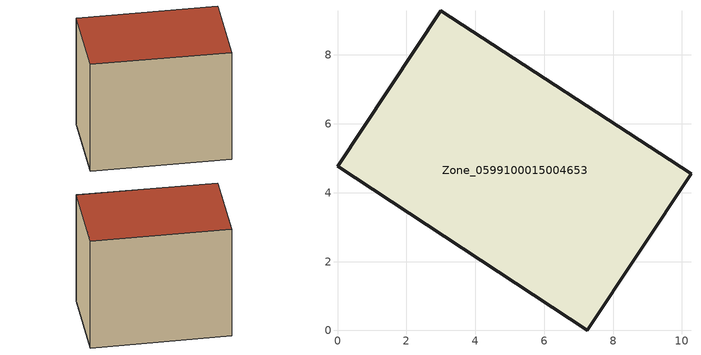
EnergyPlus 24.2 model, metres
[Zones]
Zone_0599100015004653
 floor ground (C_G): 10.26,4.55 7.25,0 0,4.76 2.99,9.29 z0.78
 wall outside (C_F): 7.25,0 10.26,4.55 2.99,9.29 0,4.76 7.25,0 z0.78:8.37
 roof outside (C_R): 2.99,9.29 0,4.76 7.25,0 10.26,4.55 z8.37
[BUILDING]
Pand.0599100015004653: North Axis=0; Terrain=City; Loads Convergence Tolerance Value=0.04; Temperature Convergence Tolerance Value=0.4; Solar Distribution=FullExterior; Maximum Number of Warmup Days=25; Minimum Number of Warmup Days=1
[Site:Location]
Rotterdam.The.Hague.AP_ZH_NLD Design_Conditions: Latitude=51.96; Longitude=4.45; Time Zone=1; Elevation=-4.5
[SITE:GROUNDTEMPERATURE:BUILDINGSURFACE]
18, 18, 18, 18, 18, 18, 18, 18, 18, 18, 18, 18
[MATERIAL] Thermal Absorptance=0.9; Solar Absorptance=0.7; Visible Absorptance=0.7
Name | Roughness | Thickness | Conductivity | Density | Specific Heat
G.TI.1975-1991 | MediumSmooth | 0.15 | 0.288461 | 540 | 1210
F.TI.1975-1991 | Rough | 0.3 | 0.230769 | 1920 | 840
R.TI.1975-1991 | MediumRough | 0.2 | 0.153846 | 1500 | 1000
[CONSTRUCTION]
C_G: G.TI.1975-1991
C_F: F.TI.1975-1991
C_R: R.TI.1975-1991
[ZONE]
Zone_0599100015004653: Type=1; Multiplier=1; Ceiling Height=Autocalculate; Volume=Autocalculate; Floor Area=autocalculate; Part of Total Floor Area=Yes
[ZONEINFILTRATION:DESIGNFLOWRATE]
Infil_Zone_0599100015004653: Zone or ZoneList or Space or SpaceList=Zone_0599100015004653; Schedule=AlwaysOn; Design Flow Rate Calculation Method=Flow/Area; Flow Rate per Floor Area=0.003; Constant Term Coefficient=1; Temperature Term Coefficient=0; Velocity Term Coefficient=0; Velocity Squared Term Coefficient=0
[HVACTEMPLATE:ZONE:IDEALLOADSAIRSYSTEM]
Zone_0599100015004653: Maximum Heating Supply Air Temperature=50; Minimum Cooling Supply Air Temperature=13; Maximum Heating Supply Air Humidity Ratio=0.0156; Minimum Cooling Supply Air Humidity Ratio=0.0077; Heating Limit=NoLimit; Cooling Limit=NoLimit; Dehumidification Control Type=ConstantSensibleHeatRatio; Cooling Sensible Heat Ratio=0.7; Dehumidification Setpoint=60; Humidification Control Type=None; Humidification Setpoint=30; Outdoor Air Method=None; Outdoor Air Flow Rate per Person=0.00944; Outdoor Air Flow Rate per Zone Floor Area=0; Outdoor Air Flow Rate per Zone=0; Demand Controlled Ventilation Type=None; Outdoor Air Economizer Type=NoEconomizer; Heat Recovery Type=None; Sensible Heat Recovery Effectiveness=0.7; Latent Heat Recovery Effectiveness=0.65
[ZONECONTROL:THERMOSTAT]
ThermostatControl_Zone_0599100015004653: Zone or ZoneList=Zone_0599100015004653; Control Type Schedule=DualSetpointControlType; Control 1=Thermostat_Zone_0599100015004653; Temperature Difference Between Cutout And Setpoint=0
[THERMOSTATSETPOINT:DUALSETPOINT]
Thermostat_Zone_0599100015004653: Heating Setpoint Temperature Schedule=HeatingSetpoint_Zone_0599100015004653; Cooling Setpoint Temperature Schedule=CoolingSetpoint_Zone_0599100015004653
[SCHEDULE:COMPACT]
HeatingSetpoint_Zone_0599100015004653: Through: 12/31, For: AllDays, Until: 24:00, 21
CoolingSetpoint_Zone_0599100015004653: Through: 12/31, For: AllDays, Until: 24:00, 24
DualSetpointControlType: Through: 12/31, For: AllDays, Until: 24:00, 4
AlwaysOn: Through: 12/31, For: AllDays, Until: 24:00, 1
